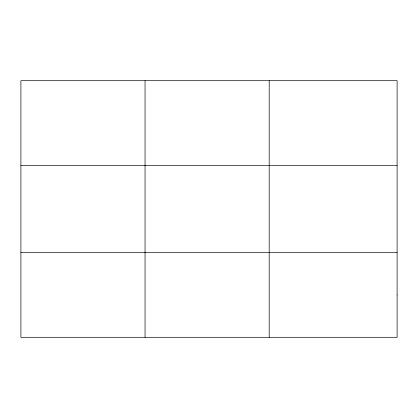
<?xml version="1.0" encoding="UTF-8"?>
<svg xmlns="http://www.w3.org/2000/svg" width="418" height="418" viewBox="0 0 418 418"><rect width="100%" height="100%" fill="white"/><g stroke="black" fill="none" stroke-linecap="round" stroke-linejoin="round"><path stroke-width="0.63" d="M145.046 337.305L145.046 80.695M269.192 337.305L269.192 80.695M20.9 165.376L397.1 165.376M20.9 252.624L397.1 252.624M397.1 294.967L397.1 337.305L20.9 337.305L20.9 80.695L397.1 80.695L397.1 294.967"/></g></svg>
